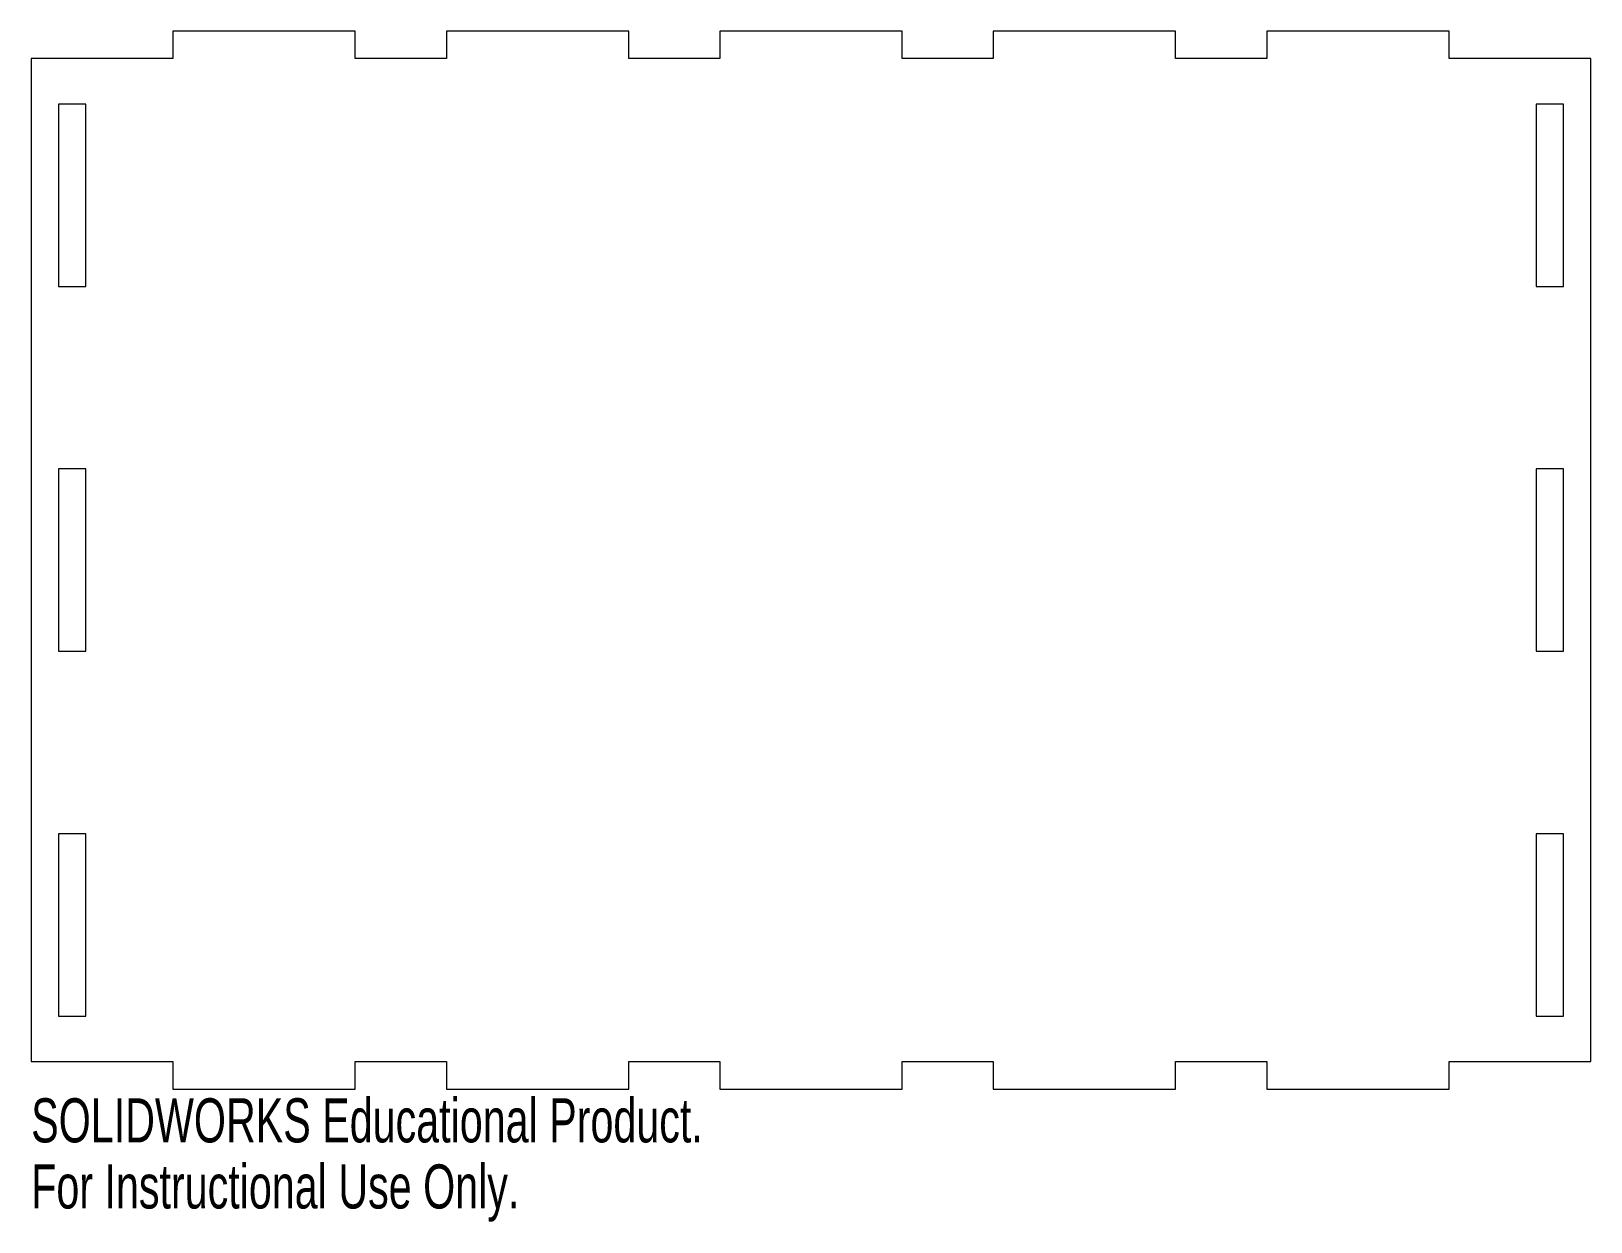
# Model space of a CAD drawing. Header units: millimetres. Extents: x -86 to 86, y -73 to 58.
import ezdxf

# ---------------------------------------------------------------- set-up
doc = ezdxf.new("R2010")
doc.units = ezdxf.units.MM
doc.styles.add('SLDTEXTSTYLE0', font='TXT', dxfattribs={"width": 0.7})

msp = doc.modelspace()

# ---------------------------------------------------------------- linework, layer by layer
at = {"color": 7, "linetype": 'Continuous', "lineweight": 15}
for p, q in [((-70, 58), (-70, 55)), ((-50, 58), (-70, 58)), ((-50, 55), (-50, 58)), ((-40, 58), (-40, 55)), ((-20, 58), (-40, 58)), ((-20, 55), (-20, 58)), ((-10, 58), (-10, 55)), ((10, 58), (-10, 58)), ((10, 55), (10, 58)), ((20, 58), (20, 55)), ((40, 58), (20, 58)), ((40, 55), (40, 58)), ((50, 58), (50, 55)), ((70, 58), (50, 58)), ((70, 55), (70, 58)), ((-70, 55), (-85.55, 55)), ((-85.55, 55), (-85.55, -55)), ((-40, 55), (-50, 55)), ((-10, 55), (-20, 55)), ((20, 55), (10, 55)), ((50, 55), (40, 55)), ((85.55, 55), (70, 55)), ((85.55, -55), (85.55, 55)), ((-82.55, 50), (-82.55, 30)), ((-79.55, 50), (-82.55, 50)), ((-79.55, 30), (-79.55, 50)), ((82.55, 50), (79.55, 50)), ((79.55, 50), (79.55, 30)), ((82.55, 30), (82.55, 50)), ((-82.55, 30), (-79.55, 30)), ((79.55, 30), (82.55, 30)), ((-82.55, 10), (-82.55, -10)), ((-79.55, 10), (-82.55, 10)), ((-79.55, -10), (-79.55, 10)), ((82.55, 10), (79.55, 10)), ((79.55, 10), (79.55, -10)), ((82.55, -10), (82.55, 10)), ((-82.55, -10), (-79.55, -10)), ((79.55, -10), (82.55, -10)), ((-79.55, -30), (-82.55, -30)), ((-82.55, -30), (-82.55, -50)), ((-79.55, -50), (-79.55, -30)), ((82.55, -30), (79.55, -30)), ((79.55, -30), (79.55, -50)), ((82.55, -50), (82.55, -30)), ((-82.55, -50), (-79.55, -50)), ((79.55, -50), (82.55, -50)), ((-85.55, -55), (-70, -55)), ((-70, -55), (-70, -58)), ((-50, -58), (-50, -55)), ((-50, -55), (-40, -55)), ((-40, -55), (-40, -58)), ((-20, -58), (-20, -55)), ((-20, -55), (-10, -55)), ((-10, -55), (-10, -58)), ((10, -58), (10, -55)), ((10, -55), (20, -55)), ((20, -55), (20, -58)), ((40, -58), (40, -55)), ((40, -55), (50, -55)), ((50, -55), (50, -58)), ((70, -58), (70, -55)), ((70, -55), (85.55, -55)), ((-70, -58), (-50, -58)), ((-40, -58), (-20, -58)), ((-10, -58), (10, -58)), ((20, -58), (40, -58)), ((50, -58), (70, -58))]:
    msp.add_line(p, q, dxfattribs=at)

# ---------------------------------------------------------------- texts
at = {"color": 7, "linetype": 'Continuous', "char_height": 4.8336, "attachment_point": 1, "style": 'SLDTEXTSTYLE0'}
for s, insert in [('SOLIDWORKS Educational Product.', (-85.55, -59.02)), ('For Instructional Use Only.', (-85.55, -66.27))]:
    msp.add_mtext(s, dxfattribs=dict(at, insert=insert))

doc.saveas('drawing.dxf')
